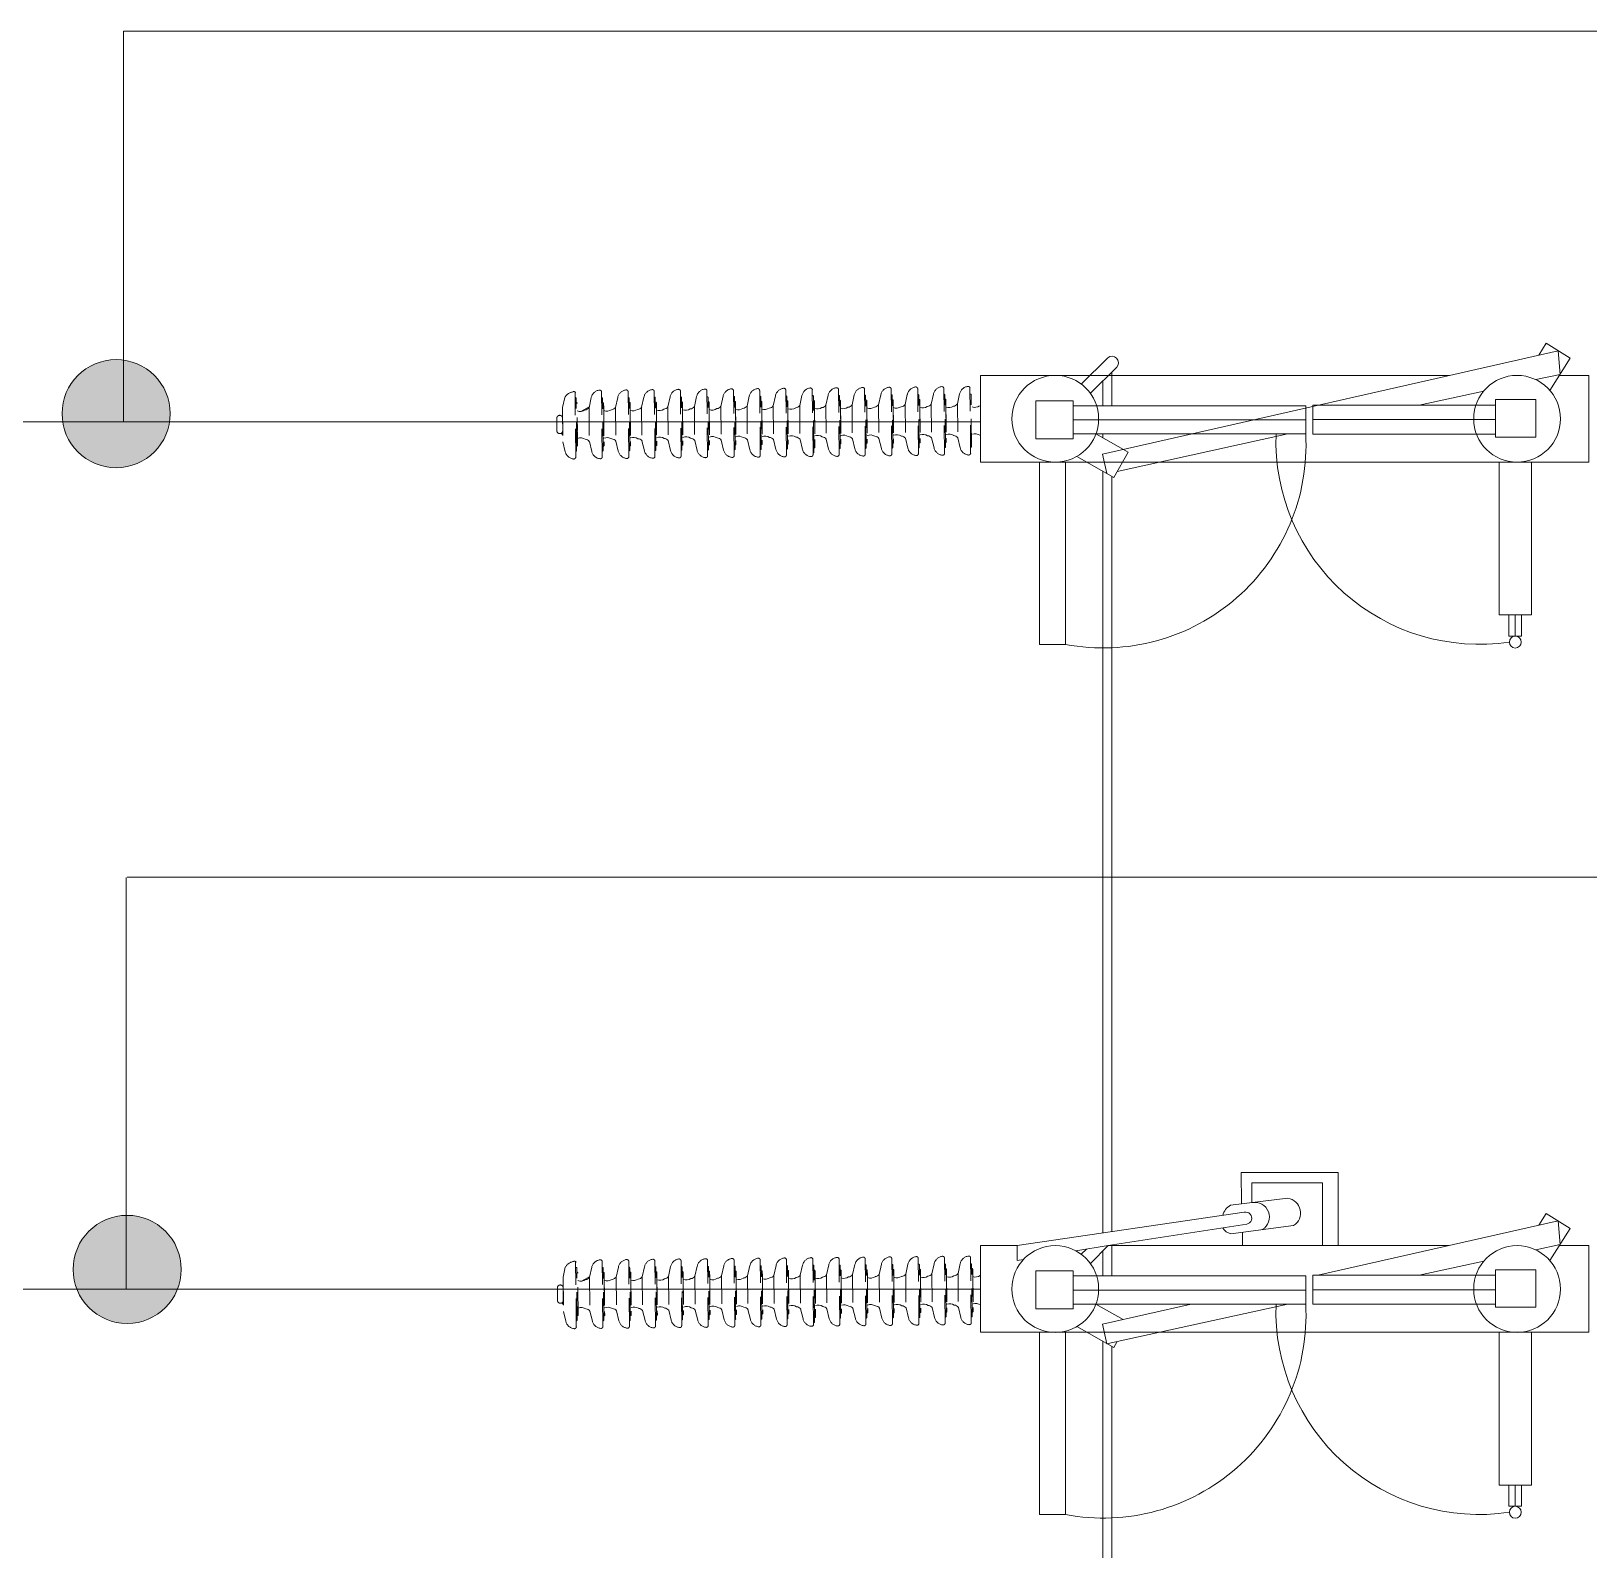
# Model space of a CAD drawing. Header units: inches. Extents: x 3989 to 4711, y 2881 to 3348.
# Drawn here: x 4422.83 to 4450.72, y 3041.93 to 3069.12 of the extents above; entities that cross this region are included whole.
import ezdxf

# ---------------------------------------------------------------- set-up
doc = ezdxf.new("R2010")
doc.units = ezdxf.units.IN
doc.header["$MEASUREMENT"] = 0
doc.linetypes.add('DASHED', pattern=[0.75, 0.5, -0.25])
doc.layers.add('COTAS', color=4, linetype='Continuous')
doc.layers.add('medidas', color=3, linetype='Continuous')

# ---------------------------------------------------------------- blocks, each defined once
blk = doc.blocks.new('*U13')
at = {"color": 0, "linetype": 'DASHED', "lineweight": 0}
for p, q in [((-106.07, -91.437), (-106.061, -90.5)), ((-106.07, -90.58), (-106.062, -90.58)), ((-106.054, -91.549), (-106.042, -90.389)), ((-106.052, -90.492), (-106.043, -90.492)), ((-105.857, -90.489), (-105.817, -90.669)), ((-105.602, -91.442), (-105.593, -90.505)), ((-105.602, -90.584), (-105.593, -90.584)), ((-105.586, -91.554), (-105.574, -90.394)), ((-105.584, -90.496), (-105.575, -90.496)), ((-105.388, -90.494), (-105.348, -90.673)), ((-105.134, -91.447), (-105.124, -90.51)), ((-105.134, -90.59), (-105.125, -90.59)), ((-105.118, -91.559), (-105.106, -90.399)), ((-105.116, -90.501), (-105.107, -90.502)), ((-104.92, -90.499), (-104.88, -90.679)), ((-104.659, -91.452), (-104.649, -90.515)), ((-104.659, -90.594), (-104.65, -90.594)), ((-104.643, -91.563), (-104.631, -90.403)), ((-104.64, -90.506), (-104.632, -90.506)), ((-104.445, -90.503), (-104.405, -90.683)), ((-104.184, -91.456), (-104.174, -90.519)), ((-104.183, -90.599), (-104.175, -90.599)), ((-104.167, -91.568), (-104.156, -90.408)), ((-104.165, -90.511), (-104.157, -90.511)), ((-103.97, -90.508), (-103.93, -90.688)), ((-103.715, -91.461), (-103.706, -90.524)), ((-103.715, -90.604), (-103.707, -90.604)), ((-103.699, -91.573), (-103.687, -90.413)), ((-103.697, -90.516), (-103.688, -90.516)), ((-103.502, -90.513), (-103.462, -90.693)), ((-103.248, -91.537), (-103.238, -90.6)), ((-103.247, -91.466), (-103.238, -90.529)), ((-103.247, -90.609), (-103.238, -90.609)), ((-103.231, -91.578), (-103.219, -90.418)), ((-103.231, -91.578), (-103.219, -90.418)), ((-103.229, -90.521), (-103.22, -90.521)), ((-103.033, -90.518), (-102.993, -90.698)), ((-102.772, -91.471), (-102.762, -90.534)), ((-102.772, -91.471), (-102.762, -90.534)), ((-102.772, -90.613), (-102.763, -90.613)), ((-102.756, -91.582), (-102.744, -90.422)), ((-102.756, -91.582), (-102.744, -90.422)), ((-102.754, -90.525), (-102.745, -90.525)), ((-102.558, -90.522), (-102.518, -90.702)), ((-102.304, -91.475), (-102.294, -90.538)), ((-102.304, -90.618), (-102.295, -90.618)), ((-102.287, -91.587), (-102.276, -90.427)), ((-102.285, -90.53), (-102.277, -90.53)), ((-102.09, -90.527), (-102.05, -90.707)), ((-101.835, -91.481), (-101.826, -90.544)), ((-101.835, -90.623), (-101.827, -90.623)), ((-101.819, -91.592), (-101.807, -90.432)), ((-101.817, -90.535), (-101.808, -90.535)), ((-101.622, -90.532), (-101.582, -90.712)), ((-101.36, -91.485), (-101.351, -90.548)), ((-101.36, -90.627), (-101.352, -90.628)), ((-101.344, -91.597), (-101.332, -90.437)), ((-101.342, -90.539), (-101.333, -90.54)), ((-101.147, -90.537), (-101.107, -90.716)), ((-100.885, -91.49), (-100.876, -90.553)), ((-100.885, -90.632), (-100.876, -90.632)), ((-100.869, -91.601), (-100.857, -90.442)), ((-100.867, -90.544), (-100.858, -90.544)), ((-100.671, -90.542), (-100.631, -90.721)), ((-100.417, -91.495), (-100.407, -90.558)), ((-100.417, -90.637), (-100.408, -90.637)), ((-100.401, -91.606), (-100.389, -90.446)), ((-100.399, -90.549), (-100.39, -90.549)), ((-100.203, -90.546), (-100.163, -90.726)), ((-99.949, -91.5), (-99.939, -90.563)), ((-99.949, -90.642), (-99.94, -90.642)), ((-99.932, -91.611), (-99.921, -90.451)), ((-99.93, -90.554), (-99.922, -90.554)), ((-99.735, -90.551), (-99.695, -90.731)), ((-99.473, -91.504), (-99.464, -90.567)), ((-99.473, -90.647), (-99.465, -90.647)), ((-99.457, -91.616), (-99.446, -90.456)), ((-99.455, -90.559), (-99.447, -90.559)), ((-99.26, -90.556), (-99.22, -90.736)), ((-98.998, -91.502), (-98.989, -90.565)), ((-98.998, -90.645), (-98.99, -90.645)), ((-98.982, -91.614), (-98.97, -90.454)), ((-98.982, -91.621), (-98.97, -90.461)), ((-98.98, -90.557), (-98.971, -90.557)), ((-98.785, -90.554), (-98.745, -90.734)), ((-105.817, -90.669), (-105.823, -91.274)), ((-105.612, -90.677), (-105.618, -91.282)), ((-105.616, -91.085), (-105.613, -90.861)), ((-105.348, -90.673), (-105.354, -91.278)), ((-105.143, -90.682), (-105.149, -91.288)), ((-105.147, -91.09), (-105.145, -90.867)), ((-104.88, -90.679), (-104.886, -91.284)), ((-104.668, -90.687), (-104.674, -91.292)), ((-104.672, -91.095), (-104.67, -90.871)), ((-104.405, -90.683), (-104.411, -91.288)), ((-104.193, -90.692), (-104.199, -91.297)), ((-104.197, -91.099), (-104.195, -90.876)), ((-103.93, -90.688), (-103.936, -91.293)), ((-103.725, -90.696), (-103.731, -91.302)), ((-103.729, -91.104), (-103.727, -90.881)), ((-103.462, -90.693), (-103.468, -91.298)), ((-103.257, -90.702), (-103.263, -91.307)), ((-103.261, -91.109), (-103.258, -90.886)), ((-102.993, -90.698), (-102.999, -91.303)), ((-102.781, -90.706), (-102.788, -91.311)), ((-102.786, -91.114), (-102.783, -90.89)), ((-102.518, -90.702), (-102.524, -91.307)), ((-102.313, -90.711), (-102.319, -91.316)), ((-102.317, -91.119), (-102.315, -90.895)), ((-102.05, -90.707), (-102.056, -91.312)), ((-101.845, -90.716), (-101.851, -91.321)), ((-101.849, -91.124), (-101.847, -90.9)), ((-101.582, -90.712), (-101.588, -91.317)), ((-101.37, -90.72), (-101.376, -91.325)), ((-101.374, -91.128), (-101.372, -90.905)), ((-101.107, -90.716), (-101.113, -91.322)), ((-100.895, -90.725), (-100.901, -91.33)), ((-100.899, -91.133), (-100.896, -90.909)), ((-100.631, -90.721), (-100.638, -91.326)), ((-100.426, -90.73), (-100.432, -91.335)), ((-100.43, -91.138), (-100.428, -90.914)), ((-100.163, -90.726), (-100.169, -91.331)), ((-99.958, -90.735), (-99.964, -91.34)), ((-99.962, -91.143), (-99.96, -90.919)), ((-99.695, -90.731), (-99.701, -91.336)), ((-99.483, -90.74), (-99.489, -91.345)), ((-99.487, -91.147), (-99.485, -90.924)), ((-99.22, -90.736), (-99.226, -91.341)), ((-99.015, -91.414), (-99.007, -90.653)), ((-99.012, -91.145), (-99.01, -90.922)), ((-98.745, -90.734), (-98.751, -91.345)), ((-98.749, -91.141), (-98.746, -90.918)), ((-98.645, -91.143), (-98.643, -90.919)), ((-106.062, -91.446), (-106.053, -91.446)), ((-105.866, -91.453), (-105.823, -91.274)), ((-105.61, -91.362), (-105.601, -91.362)), ((-105.593, -91.451), (-105.585, -91.451)), ((-105.398, -91.457), (-105.354, -91.278)), ((-105.142, -91.367), (-105.133, -91.368)), ((-105.125, -91.456), (-105.117, -91.456)), ((-104.93, -91.462), (-104.886, -91.284)), ((-104.666, -91.372), (-104.658, -91.372)), ((-104.65, -91.46), (-104.641, -91.46)), ((-104.455, -91.467), (-104.411, -91.288)), ((-104.191, -91.377), (-104.183, -91.377)), ((-104.175, -91.465), (-104.166, -91.465)), ((-103.98, -91.472), (-103.936, -91.293)), ((-103.723, -91.381), (-103.714, -91.382)), ((-103.707, -91.47), (-103.698, -91.47)), ((-103.511, -91.477), (-103.468, -91.298)), ((-103.043, -91.482), (-102.999, -91.303)), ((-102.763, -91.479), (-102.755, -91.479)), ((-102.568, -91.486), (-102.524, -91.307)), ((-102.311, -91.396), (-102.303, -91.396)), ((-102.295, -91.484), (-102.286, -91.484)), ((-102.1, -91.491), (-102.056, -91.312)), ((-101.843, -91.401), (-101.835, -91.401)), ((-101.631, -91.496), (-101.588, -91.317)), ((-101.368, -91.405), (-101.359, -91.405)), ((-101.156, -91.5), (-101.113, -91.322)), ((-100.893, -91.41), (-100.884, -91.41)), ((-100.681, -91.505), (-100.638, -91.326)), ((-100.425, -91.415), (-100.416, -91.415)), ((-100.213, -91.51), (-100.169, -91.331)), ((-99.956, -91.42), (-99.948, -91.42)), ((-99.745, -91.515), (-99.701, -91.336)), ((-99.481, -91.424), (-99.473, -91.425)), ((-99.27, -91.52), (-99.226, -91.341)), ((-98.794, -91.524), (-98.751, -91.345)), ((-103.239, -91.546), (-103.231, -91.546)), ((-101.827, -91.489), (-101.818, -91.489)), ((-101.352, -91.494), (-101.343, -91.494)), ((-100.877, -91.499), (-100.868, -91.499)), ((-100.408, -91.503), (-100.4, -91.503)), ((-99.94, -91.508), (-99.931, -91.508)), ((-99.465, -91.513), (-99.456, -91.513)), ((-106.065, -107.123), (-106.053, -105.963)), ((-105.597, -107.128), (-105.585, -105.968)), ((-105.129, -107.133), (-105.117, -105.973)), ((-104.653, -107.137), (-104.642, -105.977)), ((-104.178, -107.142), (-104.167, -105.982)), ((-103.71, -107.147), (-103.698, -105.987)), ((-106.091, -106.247), (-106.097, -106.852)), ((-106.081, -107.011), (-106.072, -106.074)), ((-106.081, -106.154), (-106.073, -106.154)), ((-106.063, -106.066), (-106.054, -106.066)), ((-105.868, -106.063), (-105.828, -106.243)), ((-105.828, -106.243), (-105.834, -106.848)), ((-105.623, -106.251), (-105.629, -106.857)), ((-105.613, -107.016), (-105.604, -106.079)), ((-105.613, -106.159), (-105.604, -106.159)), ((-105.595, -106.07), (-105.586, -106.071)), ((-105.399, -106.068), (-105.359, -106.248)), ((-105.359, -106.248), (-105.365, -106.853)), ((-105.154, -106.257), (-105.16, -106.862)), ((-105.145, -107.021), (-105.135, -106.084)), ((-105.145, -106.164), (-105.136, -106.164)), ((-105.127, -106.076), (-105.118, -106.076)), ((-104.931, -106.073), (-104.891, -106.253)), ((-104.891, -106.253), (-104.897, -106.858)), ((-104.679, -106.261), (-104.685, -106.866)), ((-104.67, -107.026), (-104.66, -106.089)), ((-104.67, -106.168), (-104.661, -106.168)), ((-104.651, -106.08), (-104.643, -106.08)), ((-104.456, -106.077), (-104.416, -106.257)), ((-104.416, -106.257), (-104.422, -106.862)), ((-104.204, -106.266), (-104.21, -106.871)), ((-104.194, -107.03), (-104.185, -106.093)), ((-104.194, -106.173), (-104.186, -106.173)), ((-104.176, -106.085), (-104.168, -106.085)), ((-103.981, -106.082), (-103.941, -106.262)), ((-103.941, -106.262), (-103.947, -106.867)), ((-103.726, -107.035), (-103.717, -106.098)), ((-103.726, -106.178), (-103.718, -106.178)), ((-103.708, -106.09), (-103.699, -106.09)), ((-103.513, -106.087), (-103.473, -106.267)), ((-103.473, -106.267), (-103.479, -106.872)), ((-103.259, -107.111), (-103.249, -106.174)), ((-103.258, -107.04), (-103.248, -106.103)), ((-103.258, -106.183), (-103.249, -106.183)), ((-103.242, -107.152), (-103.23, -105.992)), ((-103.242, -107.152), (-103.23, -105.992)), ((-103.24, -106.095), (-103.231, -106.095)), ((-103.044, -106.092), (-103.004, -106.272)), ((-102.783, -107.045), (-102.773, -106.108)), ((-102.783, -107.045), (-102.773, -106.108)), ((-102.783, -106.187), (-102.774, -106.187)), ((-102.767, -107.156), (-102.755, -105.997)), ((-102.767, -107.156), (-102.755, -105.997)), ((-102.765, -106.099), (-102.756, -106.099)), ((-102.569, -106.096), (-102.529, -106.276)), ((-102.315, -107.05), (-102.305, -106.113)), ((-102.315, -106.192), (-102.306, -106.192)), ((-102.298, -107.161), (-102.287, -106.001)), ((-102.296, -106.104), (-102.288, -106.104)), ((-102.101, -106.101), (-102.061, -106.281)), ((-101.846, -107.055), (-101.837, -106.118)), ((-101.846, -106.197), (-101.838, -106.197)), ((-101.83, -107.166), (-101.818, -106.006)), ((-101.828, -106.109), (-101.819, -106.109)), ((-101.633, -106.106), (-101.593, -106.286)), ((-101.371, -107.059), (-101.362, -106.122)), ((-101.371, -106.202), (-101.362, -106.202)), ((-101.355, -107.171), (-101.343, -106.011)), ((-101.353, -106.114), (-101.344, -106.114)), ((-101.158, -106.111), (-101.117, -106.291)), ((-100.896, -107.064), (-100.887, -106.127)), ((-100.896, -106.206), (-100.887, -106.206)), ((-100.88, -107.176), (-100.868, -106.016)), ((-100.878, -106.118), (-100.869, -106.118)), ((-100.682, -106.116), (-100.642, -106.295)), ((-100.428, -107.069), (-100.418, -106.132)), ((-100.428, -106.211), (-100.419, -106.211)), ((-100.412, -107.18), (-100.4, -106.02)), ((-100.41, -106.123), (-100.401, -106.123)), ((-100.214, -106.12), (-100.174, -106.3)), ((-99.96, -107.074), (-99.95, -106.137)), ((-99.959, -106.216), (-99.951, -106.216)), ((-99.943, -107.185), (-99.932, -106.026)), ((-99.941, -106.128), (-99.933, -106.128)), ((-99.746, -106.125), (-99.706, -106.305)), ((-99.484, -107.078), (-99.475, -106.141)), ((-99.484, -106.221), (-99.476, -106.221)), ((-99.468, -107.19), (-99.456, -106.03)), ((-99.466, -106.133), (-99.458, -106.133)), ((-99.271, -106.13), (-99.231, -106.31)), ((-99.026, -106.988), (-99.018, -106.227)), ((-99.009, -107.076), (-99, -106.139)), ((-99.009, -106.219), (-99, -106.219)), ((-98.993, -107.188), (-98.981, -106.028)), ((-98.993, -107.195), (-98.981, -106.035)), ((-98.991, -106.131), (-98.982, -106.131)), ((-98.796, -106.128), (-98.756, -106.308)), ((-106.095, -106.654), (-106.093, -106.431)), ((-105.627, -106.659), (-105.624, -106.436)), ((-105.158, -106.664), (-105.156, -106.441)), ((-104.683, -106.669), (-104.681, -106.445)), ((-104.208, -106.674), (-104.206, -106.45)), ((-103.736, -106.271), (-103.742, -106.876)), ((-103.74, -106.678), (-103.738, -106.455)), ((-103.268, -106.276), (-103.274, -106.881)), ((-103.272, -106.683), (-103.269, -106.46)), ((-103.004, -106.272), (-103.01, -106.877)), ((-102.792, -106.28), (-102.799, -106.885)), ((-102.797, -106.688), (-102.794, -106.464)), ((-102.529, -106.276), (-102.535, -106.881)), ((-102.324, -106.285), (-102.33, -106.89)), ((-102.328, -106.693), (-102.326, -106.469)), ((-102.061, -106.281), (-102.067, -106.886)), ((-101.856, -106.29), (-101.862, -106.895)), ((-101.86, -106.698), (-101.858, -106.474)), ((-101.593, -106.286), (-101.599, -106.891)), ((-101.381, -106.295), (-101.387, -106.9)), ((-101.385, -106.702), (-101.383, -106.479)), ((-101.117, -106.291), (-101.124, -106.896)), ((-100.906, -106.299), (-100.912, -106.904)), ((-100.91, -106.707), (-100.907, -106.483)), ((-100.642, -106.295), (-100.648, -106.9)), ((-100.437, -106.304), (-100.443, -106.909)), ((-100.441, -106.712), (-100.439, -106.488)), ((-100.174, -106.3), (-100.18, -106.905)), ((-99.969, -106.309), (-99.975, -106.914)), ((-99.973, -106.717), (-99.971, -106.493)), ((-99.706, -106.305), (-99.712, -106.91)), ((-99.494, -106.314), (-99.5, -106.919)), ((-99.498, -106.721), (-99.496, -106.498)), ((-99.231, -106.31), (-99.237, -106.915)), ((-99.023, -106.72), (-99.021, -106.496)), ((-98.756, -106.308), (-98.762, -106.92)), ((-98.76, -106.716), (-98.757, -106.492)), ((-98.656, -106.717), (-98.654, -106.493)), ((-106.089, -106.932), (-106.08, -106.932)), ((-106.073, -107.02), (-106.064, -107.02)), ((-105.877, -107.027), (-105.834, -106.848)), ((-105.621, -106.936), (-105.612, -106.937)), ((-105.604, -107.025), (-105.596, -107.025)), ((-105.409, -107.031), (-105.365, -106.853)), ((-105.153, -106.942), (-105.144, -106.942)), ((-105.136, -107.03), (-105.128, -107.03)), ((-104.941, -107.037), (-104.897, -106.858)), ((-104.677, -106.946), (-104.669, -106.946)), ((-104.661, -107.034), (-104.652, -107.034)), ((-104.466, -107.041), (-104.422, -106.862)), ((-104.202, -106.951), (-104.194, -106.951)), ((-104.186, -107.039), (-104.177, -107.039)), ((-103.991, -107.046), (-103.947, -106.867)), ((-103.734, -106.956), (-103.725, -106.956)), ((-103.718, -107.044), (-103.709, -107.044)), ((-103.522, -107.051), (-103.479, -106.872)), ((-103.054, -107.056), (-103.01, -106.877)), ((-102.774, -107.054), (-102.766, -107.054)), ((-102.579, -107.06), (-102.535, -106.881)), ((-102.322, -106.97), (-102.314, -106.97)), ((-102.306, -107.058), (-102.297, -107.058)), ((-102.111, -107.065), (-102.067, -106.886)), ((-101.854, -106.975), (-101.846, -106.975)), ((-101.838, -107.063), (-101.829, -107.063)), ((-101.642, -107.07), (-101.599, -106.891)), ((-101.379, -106.979), (-101.37, -106.98)), ((-101.363, -107.068), (-101.354, -107.068)), ((-101.167, -107.075), (-101.124, -106.896)), ((-100.904, -106.984), (-100.895, -106.984)), ((-100.887, -107.073), (-100.879, -107.073)), ((-100.692, -107.079), (-100.648, -106.9)), ((-100.436, -106.989), (-100.427, -106.989)), ((-100.419, -107.077), (-100.411, -107.078)), ((-100.224, -107.084), (-100.18, -106.905)), ((-99.967, -106.994), (-99.959, -106.994)), ((-99.951, -107.083), (-99.942, -107.083)), ((-99.756, -107.089), (-99.712, -106.91)), ((-99.492, -106.999), (-99.484, -106.999)), ((-99.476, -107.087), (-99.467, -107.087)), ((-99.28, -107.094), (-99.237, -106.915)), ((-98.805, -107.098), (-98.762, -106.92)), ((-103.25, -107.12), (-103.242, -107.12))]:
    blk.add_line(p, q, dxfattribs=at)
at = {"color": 0, "lineweight": 0}
for p, q in [((-105.612, -90.677), (-105.611, -90.593)), ((-105.143, -90.682), (-105.142, -90.598)), ((-104.668, -90.687), (-104.667, -90.603)), ((-104.193, -90.692), (-104.192, -90.607)), ((-103.725, -90.696), (-103.724, -90.612)), ((-103.257, -90.702), (-103.256, -90.617)), ((-102.781, -90.706), (-102.781, -90.622)), ((-102.313, -90.711), (-102.312, -90.626)), ((-101.845, -90.716), (-101.844, -90.632)), ((-101.37, -90.72), (-101.369, -90.636)), ((-100.895, -90.725), (-100.894, -90.641)), ((-100.426, -90.73), (-100.426, -90.646)), ((-99.958, -90.735), (-99.957, -90.651)), ((-99.483, -90.74), (-99.482, -90.655)), ((-99.074, -90.802), (-99.223, -90.723)), ((-105.618, -91.354), (-105.618, -91.282)), ((-105.15, -91.359), (-105.149, -91.288)), ((-104.675, -91.363), (-104.674, -91.292)), ((-104.2, -91.368), (-104.199, -91.297)), ((-103.732, -91.373), (-103.731, -91.302)), ((-103.264, -91.449), (-103.263, -91.378)), ((-103.263, -91.378), (-103.263, -91.307)), ((-102.788, -91.382), (-102.788, -91.311)), ((-102.32, -91.387), (-102.319, -91.316)), ((-101.852, -91.392), (-101.851, -91.321)), ((-101.377, -91.397), (-101.376, -91.325)), ((-100.901, -91.401), (-100.901, -91.33)), ((-100.433, -91.406), (-100.432, -91.335)), ((-99.965, -91.411), (-99.964, -91.34)), ((-99.49, -91.416), (-99.489, -91.345)), ((-106.091, -106.247), (-106.09, -106.162)), ((-105.623, -106.251), (-105.622, -106.167)), ((-105.154, -106.257), (-105.153, -106.172)), ((-104.679, -106.261), (-104.678, -106.177)), ((-104.204, -106.266), (-104.203, -106.181)), ((-103.736, -106.271), (-103.735, -106.186)), ((-103.268, -106.276), (-103.267, -106.191)), ((-102.792, -106.28), (-102.792, -106.196)), ((-102.324, -106.285), (-102.323, -106.201)), ((-101.856, -106.29), (-101.855, -106.206)), ((-101.381, -106.295), (-101.38, -106.21)), ((-100.906, -106.299), (-100.905, -106.215)), ((-100.437, -106.304), (-100.436, -106.22)), ((-99.969, -106.309), (-99.968, -106.225)), ((-99.494, -106.314), (-99.493, -106.229)), ((-99.085, -106.376), (-99.233, -106.297)), ((-106.098, -106.923), (-106.097, -106.852)), ((-105.629, -106.928), (-105.629, -106.857)), ((-105.161, -106.933), (-105.16, -106.862)), ((-104.686, -106.937), (-104.685, -106.866)), ((-104.211, -106.942), (-104.21, -106.871)), ((-103.743, -106.947), (-103.742, -106.876)), ((-103.275, -107.023), (-103.274, -106.952)), ((-103.274, -106.952), (-103.274, -106.881)), ((-102.799, -106.956), (-102.799, -106.885)), ((-102.331, -106.961), (-102.33, -106.89)), ((-101.863, -106.966), (-101.862, -106.895)), ((-101.388, -106.971), (-101.387, -106.9)), ((-100.912, -106.976), (-100.912, -106.904)), ((-100.444, -106.98), (-100.443, -106.909)), ((-99.976, -106.985), (-99.975, -106.914)), ((-99.501, -106.99), (-99.5, -106.919))]:
    blk.add_line(p, q, dxfattribs=at)
for points in [[(-98.729, -91.19), (-98.75, -91.229)], [(-98.74, -106.764), (-98.761, -106.803)]]:
    blk.add_lwpolyline(points, dxfattribs=at)
at = {"color": 0, "linetype": 'DASHED', "lineweight": 0}
for centre, radius, start, end in [((-106.008, -90.389), 0.0346, 82.7008, 179.4188), ((-106.025, -90.526), 0.173, 12.5488, 82.7008), ((-105.54, -90.394), 0.0346, 82.7008, 179.4188), ((-105.557, -90.531), 0.173, 12.5488, 82.7008), ((-105.071, -90.399), 0.0346, 82.7008, 179.4188), ((-105.089, -90.536), 0.173, 12.5488, 82.7008), ((-104.596, -90.404), 0.0346, 82.7008, 179.4188), ((-104.614, -90.541), 0.173, 12.5488, 82.7008), ((-106.052, -90.5), 0.00864, 89.4188, 179.4188), ((-105.602, -90.593), 0.00864, 89.4188, 179.4188), ((-105.584, -90.505), 0.00864, 89.4188, 179.4188), ((-105.134, -90.598), 0.00864, 89.4188, 179.4188), ((-105.116, -90.51), 0.00864, 89.4188, 179.4188), ((-104.659, -90.603), 0.00864, 89.4188, 179.4188), ((-104.641, -90.515), 0.00864, 89.4188, 179.4188), ((-104.184, -90.607), 0.00864, 89.4188, 179.4188), ((-104.165, -90.519), 0.00864, 89.4188, 179.4188), ((-104.121, -90.408), 0.0346, 82.7008, 179.4188), ((-104.139, -90.546), 0.173, 12.5488, 82.7008), ((-103.715, -90.612), 0.00864, 89.4188, 179.4188), ((-103.697, -90.524), 0.00864, 89.4188, 179.4188), ((-103.653, -90.413), 0.0346, 82.7008, 179.4188), ((-103.67, -90.55), 0.173, 12.5488, 82.7008), ((-103.247, -90.617), 0.00864, 89.4188, 179.4188), ((-103.229, -90.529), 0.00864, 89.4188, 179.4188), ((-103.185, -90.418), 0.0346, 82.7008, 179.4188), ((-103.202, -90.555), 0.173, 12.5488, 82.7008), ((-102.772, -90.622), 0.00864, 89.4188, 179.4188), ((-102.754, -90.534), 0.00864, 89.4188, 179.4188), ((-102.709, -90.423), 0.0346, 82.7008, 179.4188), ((-102.727, -90.56), 0.173, 12.5488, 82.7008), ((-102.304, -90.627), 0.00864, 89.4188, 179.4188), ((-102.285, -90.538), 0.00864, 89.4188, 179.4188), ((-102.241, -90.428), 0.0346, 82.7008, 179.4188), ((-102.259, -90.565), 0.173, 12.5488, 82.7008), ((-101.835, -90.632), 0.00864, 89.4188, 179.4188), ((-101.817, -90.544), 0.00864, 89.4188, 179.4188), ((-101.773, -90.433), 0.0346, 82.7008, 179.4188), ((-101.79, -90.57), 0.173, 12.5488, 82.7008), ((-101.36, -90.636), 0.00864, 89.4188, 179.4188), ((-101.342, -90.548), 0.00864, 89.4188, 179.4188), ((-101.298, -90.437), 0.0346, 82.7008, 179.4188), ((-101.315, -90.574), 0.173, 12.5488, 82.7008), ((-100.885, -90.641), 0.00864, 89.4188, 179.4188), ((-100.867, -90.553), 0.00864, 89.4188, 179.4188), ((-100.823, -90.442), 0.0346, 82.7008, 179.4188), ((-100.84, -90.579), 0.173, 12.5488, 82.7008), ((-100.417, -90.646), 0.00864, 89.4188, 179.4188), ((-100.399, -90.558), 0.00864, 89.4188, 179.4188), ((-100.354, -90.447), 0.0346, 82.7008, 179.4188), ((-100.372, -90.584), 0.173, 12.5488, 82.7008), ((-99.949, -90.651), 0.00864, 89.4188, 179.4188), ((-99.93, -90.563), 0.00864, 89.4188, 179.4188), ((-99.886, -90.452), 0.0346, 82.7008, 179.4188), ((-99.904, -90.589), 0.173, 12.5488, 82.7008), ((-99.473, -90.655), 0.00864, 89.4188, 179.4188), ((-99.455, -90.567), 0.00864, 89.4188, 179.4188), ((-99.411, -90.456), 0.0346, 82.7008, 179.4188), ((-99.429, -90.593), 0.173, 12.5488, 82.7008), ((-98.998, -90.653), 0.00864, 89.4188, 179.4188), ((-98.98, -90.565), 0.00864, 89.4188, 179.4188), ((-98.949, -90.482), 0.0346, 57.726, 154.4439), ((-98.966, -90.66), 0.21, 30.153, 80.354), ((-98.695, -90.925), 0.0522, 352.1235, 186.7141), ((-98.697, -91.149), 0.0522, 172.1235, 6.7141), ((-106.062, -91.437), 0.00864, 179.4188, 269.4188), ((-106.034, -91.412), 0.173, 276.1367, 346.2887), ((-105.61, -91.354), 0.00864, 179.4188, 269.4188), ((-105.593, -91.442), 0.00864, 179.4188, 269.4188), ((-105.566, -91.416), 0.173, 276.1367, 346.2887), ((-105.142, -91.359), 0.00864, 179.4188, 269.4188), ((-105.125, -91.447), 0.00864, 179.4188, 269.4188), ((-105.098, -91.422), 0.173, 276.1367, 346.2887), ((-104.666, -91.363), 0.00864, 179.4188, 269.4188), ((-104.65, -91.452), 0.00864, 179.4188, 269.4188), ((-104.623, -91.426), 0.173, 276.1367, 346.2887), ((-104.191, -91.368), 0.00864, 179.4188, 269.4188), ((-104.175, -91.456), 0.00864, 179.4188, 269.4188), ((-104.148, -91.431), 0.173, 276.1367, 346.2887), ((-103.723, -91.373), 0.00864, 179.4188, 269.4188), ((-103.707, -91.461), 0.00864, 179.4188, 269.4188), ((-103.679, -91.436), 0.173, 276.1367, 346.2887), ((-103.255, -91.449), 0.00864, 179.4188, 269.4188), ((-103.211, -91.441), 0.173, 276.1367, 346.2887), ((-102.78, -91.382), 0.00864, 179.4188, 269.4188), ((-102.763, -91.471), 0.00864, 179.4188, 269.4188), ((-102.736, -91.445), 0.173, 276.1367, 346.2887), ((-102.311, -91.387), 0.00864, 179.4188, 269.4188), ((-102.295, -91.476), 0.00864, 179.4188, 269.4188), ((-101.843, -91.392), 0.00864, 179.4188, 269.4188), ((-101.827, -91.481), 0.00864, 179.4188, 269.4188), ((-101.368, -91.397), 0.00864, 179.4188, 269.4188), ((-101.352, -91.485), 0.00864, 179.4188, 269.4188), ((-100.893, -91.402), 0.00864, 179.4188, 269.4188), ((-100.425, -91.406), 0.00864, 179.4188, 269.4188), ((-99.956, -91.411), 0.00864, 179.4188, 269.4188), ((-99.481, -91.416), 0.00864, 179.4188, 269.4188), ((-99.006, -91.414), 0.00864, 179.4188, 269.4188), ((-106.02, -91.549), 0.0346, 179.4188, 276.1367), ((-105.551, -91.554), 0.0346, 179.4188, 276.1367), ((-105.083, -91.559), 0.0346, 179.4188, 276.1367), ((-104.608, -91.563), 0.0346, 179.4188, 276.1367), ((-104.133, -91.568), 0.0346, 179.4188, 276.1367), ((-103.665, -91.573), 0.0346, 179.4188, 276.1367), ((-103.239, -91.537), 0.00864, 179.4188, 269.4188), ((-103.196, -91.578), 0.0346, 179.4188, 276.1367), ((-102.721, -91.583), 0.0346, 179.4188, 276.1367), ((-102.253, -91.587), 0.0346, 179.4188, 276.1367), ((-102.268, -91.45), 0.173, 276.1367, 346.2887), ((-101.785, -91.592), 0.0346, 179.4188, 276.1367), ((-101.799, -91.455), 0.173, 276.1367, 346.2887), ((-101.309, -91.597), 0.0346, 179.4188, 276.1367), ((-101.324, -91.459), 0.173, 276.1367, 346.2887), ((-100.876, -91.49), 0.00864, 179.4188, 269.4188), ((-100.834, -91.602), 0.0346, 179.4188, 276.1367), ((-100.849, -91.464), 0.173, 276.1367, 346.2887), ((-100.408, -91.495), 0.00864, 179.4188, 269.4188), ((-100.366, -91.607), 0.0346, 179.4188, 276.1367), ((-100.381, -91.469), 0.173, 276.1367, 346.2887), ((-99.94, -91.5), 0.00864, 179.4188, 269.4188), ((-99.898, -91.612), 0.0346, 179.4188, 276.1367), ((-99.913, -91.474), 0.173, 276.1367, 346.2887), ((-99.465, -91.504), 0.00864, 179.4188, 269.4188), ((-99.423, -91.616), 0.0346, 179.4188, 276.1367), ((-99.437, -91.479), 0.173, 276.1367, 346.2887), ((-98.99, -91.504), 0.00864, 179.4188, 269.4188), ((-98.948, -91.621), 0.0346, 179.4188, 276.1367), ((-98.962, -91.483), 0.173, 276.1367, 346.2887), ((-106.019, -105.963), 0.0346, 82.7008, 179.4188), ((-106.036, -106.101), 0.173, 12.5488, 82.7008), ((-105.551, -105.968), 0.0346, 82.7008, 179.4188), ((-105.568, -106.105), 0.173, 12.5488, 82.7008), ((-105.082, -105.973), 0.0346, 82.7008, 179.4188), ((-105.1, -106.11), 0.173, 12.5488, 82.7008), ((-104.607, -105.978), 0.0346, 82.7008, 179.4188), ((-104.625, -106.115), 0.173, 12.5488, 82.7008), ((-104.132, -105.983), 0.0346, 82.7008, 179.4188), ((-104.15, -106.12), 0.173, 12.5488, 82.7008), ((-103.664, -105.987), 0.0346, 82.7008, 179.4188), ((-103.681, -106.124), 0.173, 12.5488, 82.7008), ((-103.195, -105.992), 0.0346, 82.7008, 179.4188), ((-103.213, -106.13), 0.173, 12.5488, 82.7008), ((-102.72, -105.997), 0.0346, 82.7008, 179.4188), ((-102.738, -106.134), 0.173, 12.5488, 82.7008), ((-102.252, -106.002), 0.0346, 82.7008, 179.4188), ((-102.27, -106.139), 0.173, 12.5488, 82.7008), ((-101.784, -106.007), 0.0346, 82.7008, 179.4188), ((-101.801, -106.144), 0.173, 12.5488, 82.7008), ((-101.309, -106.011), 0.0346, 82.7008, 179.4188), ((-101.326, -106.148), 0.173, 12.5488, 82.7008), ((-100.834, -106.016), 0.0346, 82.7008, 179.4188), ((-100.851, -106.153), 0.173, 12.5488, 82.7008), ((-100.365, -106.021), 0.0346, 82.7008, 179.4188), ((-100.383, -106.158), 0.173, 12.5488, 82.7008), ((-106.081, -106.162), 0.00864, 89.4188, 179.4188), ((-106.063, -106.074), 0.00864, 89.4188, 179.4188), ((-105.613, -106.167), 0.00864, 89.4188, 179.4188), ((-105.595, -106.079), 0.00864, 89.4188, 179.4188), ((-105.145, -106.172), 0.00864, 89.4188, 179.4188), ((-105.127, -106.084), 0.00864, 89.4188, 179.4188), ((-104.67, -106.177), 0.00864, 89.4188, 179.4188), ((-104.651, -106.089), 0.00864, 89.4188, 179.4188), ((-104.195, -106.182), 0.00864, 89.4188, 179.4188), ((-104.176, -106.094), 0.00864, 89.4188, 179.4188), ((-103.726, -106.186), 0.00864, 89.4188, 179.4188), ((-103.708, -106.098), 0.00864, 89.4188, 179.4188), ((-103.258, -106.191), 0.00864, 89.4188, 179.4188), ((-103.24, -106.103), 0.00864, 89.4188, 179.4188), ((-102.783, -106.196), 0.00864, 89.4188, 179.4188), ((-102.765, -106.108), 0.00864, 89.4188, 179.4188), ((-102.315, -106.201), 0.00864, 89.4188, 179.4188), ((-102.296, -106.113), 0.00864, 89.4188, 179.4188), ((-101.846, -106.206), 0.00864, 89.4188, 179.4188), ((-101.828, -106.118), 0.00864, 89.4188, 179.4188), ((-101.371, -106.21), 0.00864, 89.4188, 179.4188), ((-101.353, -106.122), 0.00864, 89.4188, 179.4188), ((-100.896, -106.215), 0.00864, 89.4188, 179.4188), ((-100.878, -106.127), 0.00864, 89.4188, 179.4188), ((-100.428, -106.22), 0.00864, 89.4188, 179.4188), ((-100.41, -106.132), 0.00864, 89.4188, 179.4188), ((-99.96, -106.225), 0.00864, 89.4188, 179.4188), ((-99.941, -106.137), 0.00864, 89.4188, 179.4188), ((-99.897, -106.026), 0.0346, 82.7008, 179.4188), ((-99.915, -106.163), 0.173, 12.5488, 82.7008), ((-99.484, -106.229), 0.00864, 89.4188, 179.4188), ((-99.466, -106.141), 0.00864, 89.4188, 179.4188), ((-99.422, -106.03), 0.0346, 82.7008, 179.4188), ((-99.439, -106.168), 0.173, 12.5488, 82.7008), ((-99.009, -106.228), 0.00864, 89.4188, 179.4188), ((-98.991, -106.14), 0.00864, 89.4188, 179.4188), ((-98.96, -106.056), 0.0346, 57.726, 154.4439), ((-98.977, -106.234), 0.21, 30.153, 80.354), ((-98.706, -106.499), 0.0522, 352.1235, 186.7141), ((-98.708, -106.723), 0.0522, 172.1235, 6.7141), ((-106.089, -106.923), 0.00864, 179.4188, 269.4188), ((-106.073, -107.011), 0.00864, 179.4188, 269.4188), ((-106.045, -106.986), 0.173, 276.1367, 346.2887), ((-105.621, -106.928), 0.00864, 179.4188, 269.4188), ((-105.604, -107.016), 0.00864, 179.4188, 269.4188), ((-105.577, -106.991), 0.173, 276.1367, 346.2887), ((-105.153, -106.933), 0.00864, 179.4188, 269.4188), ((-105.136, -107.021), 0.00864, 179.4188, 269.4188), ((-105.109, -106.996), 0.173, 276.1367, 346.2887), ((-104.677, -106.937), 0.00864, 179.4188, 269.4188), ((-104.661, -107.026), 0.00864, 179.4188, 269.4188), ((-104.634, -107), 0.173, 276.1367, 346.2887), ((-104.202, -106.942), 0.00864, 179.4188, 269.4188), ((-104.186, -107.031), 0.00864, 179.4188, 269.4188), ((-104.159, -107.005), 0.173, 276.1367, 346.2887), ((-103.734, -106.947), 0.00864, 179.4188, 269.4188), ((-103.718, -107.035), 0.00864, 179.4188, 269.4188), ((-103.69, -107.01), 0.173, 276.1367, 346.2887), ((-103.266, -107.023), 0.00864, 179.4188, 269.4188), ((-103.222, -107.015), 0.173, 276.1367, 346.2887), ((-102.791, -106.957), 0.00864, 179.4188, 269.4188), ((-102.774, -107.045), 0.00864, 179.4188, 269.4188), ((-102.747, -107.019), 0.173, 276.1367, 346.2887), ((-102.322, -106.961), 0.00864, 179.4188, 269.4188), ((-102.306, -107.05), 0.00864, 179.4188, 269.4188), ((-102.279, -107.024), 0.173, 276.1367, 346.2887), ((-101.854, -106.966), 0.00864, 179.4188, 269.4188), ((-101.838, -107.055), 0.00864, 179.4188, 269.4188), ((-101.81, -107.029), 0.173, 276.1367, 346.2887), ((-101.379, -106.971), 0.00864, 179.4188, 269.4188), ((-101.363, -107.059), 0.00864, 179.4188, 269.4188), ((-101.335, -107.034), 0.173, 276.1367, 346.2887), ((-100.904, -106.976), 0.00864, 179.4188, 269.4188), ((-100.887, -107.064), 0.00864, 179.4188, 269.4188), ((-100.86, -107.038), 0.173, 276.1367, 346.2887), ((-100.436, -106.98), 0.00864, 179.4188, 269.4188), ((-100.419, -107.069), 0.00864, 179.4188, 269.4188), ((-100.392, -107.043), 0.173, 276.1367, 346.2887), ((-99.967, -106.986), 0.00864, 179.4188, 269.4188), ((-99.951, -107.074), 0.00864, 179.4188, 269.4188), ((-99.924, -107.048), 0.173, 276.1367, 346.2887), ((-99.492, -106.99), 0.00864, 179.4188, 269.4188), ((-99.476, -107.078), 0.00864, 179.4188, 269.4188), ((-99.448, -107.053), 0.173, 276.1367, 346.2887), ((-99.017, -106.988), 0.00864, 179.4188, 269.4188), ((-99.001, -107.078), 0.00864, 179.4188, 269.4188), ((-98.973, -107.058), 0.173, 276.1367, 346.2887), ((-106.031, -107.123), 0.0346, 179.4188, 276.1367), ((-105.562, -107.128), 0.0346, 179.4188, 276.1367), ((-105.094, -107.133), 0.0346, 179.4188, 276.1367), ((-104.619, -107.138), 0.0346, 179.4188, 276.1367), ((-104.144, -107.142), 0.0346, 179.4188, 276.1367), ((-103.676, -107.147), 0.0346, 179.4188, 276.1367), ((-103.25, -107.112), 0.00864, 179.4188, 269.4188), ((-103.207, -107.152), 0.0346, 179.4188, 276.1367), ((-102.732, -107.157), 0.0346, 179.4188, 276.1367), ((-102.264, -107.161), 0.0346, 179.4188, 276.1367), ((-101.796, -107.167), 0.0346, 179.4188, 276.1367), ((-101.32, -107.171), 0.0346, 179.4188, 276.1367), ((-100.845, -107.176), 0.0346, 179.4188, 276.1367), ((-100.377, -107.181), 0.0346, 179.4188, 276.1367), ((-99.909, -107.186), 0.0346, 179.4188, 276.1367), ((-99.434, -107.19), 0.0346, 179.4188, 276.1367), ((-98.959, -107.195), 0.0346, 179.4188, 276.1367)]:
    blk.add_arc(centre, radius, start, end, dxfattribs=at)
at = {"color": 0, "lineweight": 0}
for centre, radius, start, end in [((-106.127, -90.577), 0.154, 236.2975, 287.6703), ((-105.738, -90.615), 0.0951, 214.3765, 266.1931), ((-105.659, -90.582), 0.154, 236.2975, 287.6703), ((-105.27, -90.62), 0.0951, 214.3765, 266.1931), ((-105.191, -90.586), 0.154, 236.2975, 287.6703), ((-104.802, -90.624), 0.0951, 214.3765, 266.1931), ((-104.722, -90.591), 0.154, 236.2975, 290.3874), ((-104.326, -90.629), 0.0951, 214.3765, 266.1931), ((-104.247, -90.596), 0.154, 236.2975, 290.3874), ((-103.851, -90.634), 0.0951, 214.3765, 266.1931), ((-103.772, -90.601), 0.154, 236.2975, 287.6703), ((-103.383, -90.639), 0.0951, 214.3765, 266.1931), ((-103.304, -90.606), 0.154, 236.2975, 287.6703), ((-102.915, -90.644), 0.0951, 214.3765, 266.1931), ((-102.836, -90.61), 0.154, 236.2975, 290.3874), ((-102.44, -90.648), 0.0951, 214.3765, 266.1931), ((-102.36, -90.615), 0.154, 236.2975, 287.6703), ((-101.971, -90.653), 0.0951, 214.3765, 266.1931), ((-101.892, -90.62), 0.154, 236.2975, 287.6703), ((-101.503, -90.658), 0.0951, 214.3765, 266.1931), ((-101.424, -90.625), 0.154, 236.2975, 290.3874), ((-101.028, -90.663), 0.0951, 214.3765, 266.1931), ((-100.949, -90.629), 0.154, 236.2975, 290.3874), ((-100.553, -90.668), 0.0951, 214.3765, 266.1931), ((-100.474, -90.634), 0.154, 236.2975, 287.6703), ((-100.085, -90.672), 0.0951, 214.3765, 266.1931), ((-100.005, -90.639), 0.154, 236.2975, 287.6703), ((-99.616, -90.677), 0.0951, 214.3765, 266.1931), ((-99.537, -90.644), 0.154, 236.2975, 290.3874), ((-99.141, -90.682), 0.0951, 214.3765, 266.1931), ((-99.062, -90.649), 0.154, 236.2975, 290.3874), ((-106.135, -91.359), 0.154, 71.1672, 122.5401), ((-105.745, -91.329), 0.0951, 92.6444, 144.4611), ((-105.667, -91.364), 0.154, 71.1672, 122.5401), ((-105.277, -91.334), 0.0951, 92.6444, 144.4611), ((-105.199, -91.369), 0.154, 71.1672, 122.5401), ((-104.809, -91.339), 0.0951, 92.6444, 144.4611), ((-104.73, -91.373), 0.154, 68.4501, 122.5401), ((-104.334, -91.343), 0.0951, 92.6444, 144.4611), ((-104.255, -91.378), 0.154, 68.4501, 122.5401), ((-103.859, -91.348), 0.0951, 92.6444, 144.4611), ((-103.78, -91.383), 0.154, 71.1672, 122.5401), ((-103.39, -91.353), 0.0951, 92.6444, 144.4611), ((-103.312, -91.388), 0.154, 71.1672, 122.5401), ((-102.922, -91.358), 0.0951, 92.6444, 144.4611), ((-102.844, -91.393), 0.154, 71.1672, 122.5401), ((-102.447, -91.363), 0.0951, 92.6444, 144.4611), ((-102.368, -91.397), 0.154, 71.1672, 122.5401), ((-101.979, -91.367), 0.0951, 92.6444, 144.4611), ((-101.9, -91.402), 0.154, 71.1672, 122.5401), ((-101.51, -91.372), 0.0951, 92.6444, 144.4611), ((-101.432, -91.407), 0.154, 68.4501, 122.5401), ((-101.035, -91.377), 0.0951, 92.6444, 144.4611), ((-100.957, -91.412), 0.154, 68.4501, 122.5401), ((-100.56, -91.382), 0.0951, 92.6444, 144.4611), ((-100.482, -91.417), 0.154, 71.1672, 122.5401), ((-100.092, -91.386), 0.0951, 92.6444, 144.4611), ((-100.013, -91.421), 0.154, 71.1672, 122.5401), ((-99.624, -91.391), 0.0951, 92.6444, 144.4611), ((-99.545, -91.426), 0.154, 68.4501, 122.5401), ((-99.148, -91.396), 0.0951, 92.6444, 144.4611), ((-99.07, -91.431), 0.154, 68.4501, 122.5401), ((-105.749, -106.189), 0.0951, 214.3765, 266.1931), ((-105.281, -106.194), 0.0951, 214.3765, 266.1931), ((-104.813, -106.199), 0.0951, 214.3765, 266.1931), ((-104.337, -106.203), 0.0951, 214.3765, 266.1931), ((-103.862, -106.208), 0.0951, 214.3765, 266.1931), ((-103.394, -106.213), 0.0951, 214.3765, 266.1931), ((-106.138, -106.151), 0.154, 236.2975, 287.6703), ((-105.67, -106.156), 0.154, 236.2975, 287.6703), ((-105.202, -106.161), 0.154, 236.2975, 287.6703), ((-104.733, -106.165), 0.154, 236.2975, 290.3874), ((-104.258, -106.17), 0.154, 236.2975, 290.3874), ((-103.783, -106.175), 0.154, 236.2975, 287.6703), ((-103.315, -106.18), 0.154, 236.2975, 287.6703), ((-102.926, -106.218), 0.0951, 214.3765, 266.1931), ((-102.847, -106.184), 0.154, 236.2975, 290.3874), ((-102.451, -106.223), 0.0951, 214.3765, 266.1931), ((-102.371, -106.189), 0.154, 236.2975, 287.6703), ((-101.982, -106.227), 0.0951, 214.3765, 266.1931), ((-101.903, -106.194), 0.154, 236.2975, 287.6703), ((-101.514, -106.232), 0.0951, 214.3765, 266.1931), ((-101.435, -106.199), 0.154, 236.2975, 290.3874), ((-101.039, -106.237), 0.0951, 214.3765, 266.1931), ((-100.96, -106.204), 0.154, 236.2975, 290.3874), ((-100.564, -106.242), 0.0951, 214.3765, 266.1931), ((-100.485, -106.208), 0.154, 236.2975, 287.6703), ((-100.096, -106.246), 0.0951, 214.3765, 266.1931), ((-100.016, -106.213), 0.154, 236.2975, 287.6703), ((-99.627, -106.251), 0.0951, 214.3765, 266.1931), ((-99.548, -106.218), 0.154, 236.2975, 290.3874), ((-99.152, -106.256), 0.0951, 214.3765, 266.1931), ((-99.073, -106.223), 0.154, 236.2975, 290.3874), ((-106.146, -106.933), 0.154, 71.1672, 122.5401), ((-105.756, -106.903), 0.0951, 92.6444, 144.4611), ((-105.678, -106.938), 0.154, 71.1672, 122.5401), ((-105.288, -106.908), 0.0951, 92.6444, 144.4611), ((-105.21, -106.943), 0.154, 71.1672, 122.5401), ((-104.82, -106.913), 0.0951, 92.6444, 144.4611), ((-104.741, -106.948), 0.154, 68.4501, 122.5401), ((-104.345, -106.917), 0.0951, 92.6444, 144.4611), ((-104.266, -106.952), 0.154, 68.4501, 122.5401), ((-103.87, -106.922), 0.0951, 92.6444, 144.4611), ((-103.791, -106.957), 0.154, 71.1672, 122.5401), ((-103.323, -106.962), 0.154, 71.1672, 122.5401), ((-102.855, -106.967), 0.154, 71.1672, 122.5401), ((-102.379, -106.972), 0.154, 71.1672, 122.5401), ((-101.911, -106.976), 0.154, 71.1672, 122.5401), ((-101.443, -106.981), 0.154, 68.4501, 122.5401), ((-103.401, -106.927), 0.0951, 92.6444, 144.4611), ((-102.933, -106.932), 0.0951, 92.6444, 144.4611), ((-102.458, -106.937), 0.0951, 92.6444, 144.4611), ((-101.99, -106.941), 0.0951, 92.6444, 144.4611), ((-101.521, -106.946), 0.0951, 92.6444, 144.4611), ((-101.046, -106.951), 0.0951, 92.6444, 144.4611), ((-100.968, -106.986), 0.154, 68.4501, 122.5401), ((-100.571, -106.956), 0.0951, 92.6444, 144.4611), ((-100.493, -106.991), 0.154, 71.1672, 122.5401), ((-100.103, -106.961), 0.0951, 92.6444, 144.4611), ((-100.024, -106.995), 0.154, 71.1672, 122.5401), ((-99.635, -106.965), 0.0951, 92.6444, 144.4611), ((-99.556, -107), 0.154, 68.4501, 122.5401), ((-99.159, -106.97), 0.0951, 92.6444, 144.4611), ((-99.081, -107.005), 0.154, 68.4501, 122.5401)]:
    blk.add_arc(centre, radius, start, end, dxfattribs=at)
at = {"layer": 'COTAS', "color": 0, "lineweight": 0}
for p, q in [((-116.787, -89.85), (-116.361, -89.583)), ((-116.607, -90.139), (-116.574, -89.717)), ((-116.574, -89.717), (-108.415, -91.566)), ((-116.361, -89.583), (-116.229, -89.795)), ((-116.426, -90.427), (-116.787, -89.85)), ((-108.197, -90.478), (-108.671, -90.008)), ((-108.509, -89.844), (-108.034, -90.314)), ((-117.121, -90.159), (-117.121, -91.712)), ((-117.121, -90.159), (-116.594, -90.159)), ((-116.607, -90.139), (-116.172, -90.234)), ((-114.623, -90.159), (-106.233, -90.159)), ((-108.581, -90.108), (-108.581, -90.703)), ((-108.42, -90.257), (-108.42, -90.703)), ((-106.233, -91.712), (-106.233, -90.159)), ((-115.451, -90.59), (-116.175, -90.59)), ((-116.175, -90.59), (-116.175, -90.935)), ((-115.451, -91.264), (-115.451, -90.59)), ((-115.242, -90.438), (-114.084, -90.691)), ((-107.223, -90.611), (-107.887, -90.611)), ((-107.887, -90.611), (-107.887, -91.293)), ((-107.223, -90.935), (-107.223, -90.611)), ((-112.18, -90.691), (-115.451, -90.691)), ((-115.451, -90.691), (-115.451, -91.209)), ((-112.18, -91.209), (-112.18, -90.691)), ((-107.887, -90.703), (-112.054, -90.703)), ((-112.054, -90.703), (-111.985, -90.703)), ((-111.985, -90.703), (-112.054, -90.703)), ((-112.054, -90.703), (-112.054, -91.206)), ((-116.175, -90.935), (-116.175, -91.264)), ((-115.451, -91.209), (-115.451, -90.95)), ((-115.451, -90.95), (-112.18, -90.95)), ((-112.054, -90.955), (-107.887, -90.955)), ((-112.054, -91.206), (-108.297, -91.206)), ((-111.735, -91.206), (-108.677, -91.876)), ((-108.297, -91.206), (-108.872, -91.532)), ((-108.42, -91.206), (-108.42, -91.276)), ((-108.297, -91.206), (-107.887, -91.206)), ((-107.223, -91.293), (-107.223, -90.935)), ((-79.29, -90.989), (-106.218, -90.989)), ((-116.175, -91.264), (-115.451, -91.264)), ((-115.451, -91.209), (-112.18, -91.209)), ((-107.887, -91.293), (-107.223, -91.293)), ((-117.121, -91.712), (-106.233, -91.712)), ((-116.098, -94.448), (-116.098, -91.712)), ((-115.515, -94.448), (-115.515, -91.712)), ((-108.872, -91.532), (-108.615, -91.985)), ((-108.615, -91.985), (-107.955, -91.61)), ((-108.415, -91.566), (-108.494, -91.916)), ((-107.753, -94.976), (-107.753, -91.712)), ((-107.286, -94.976), (-107.286, -91.712)), ((-108.582, -91.966), (-108.583, -105.49)), ((-108.42, -91.874), (-108.42, -105.512)), ((-116.098, -94.448), (-115.515, -94.448)), ((-115.919, -94.828), (-115.919, -94.448)), ((-115.806, -94.448), (-115.806, -94.828)), ((-115.693, -94.828), (-115.693, -94.448)), ((-115.806, -94.828), (-115.919, -94.828)), ((-115.806, -94.828), (-115.693, -94.828)), ((-107.753, -94.976), (-107.286, -94.976)), ((-112.636, -105.742), (-112.636, -104.433)), ((-112.636, -104.433), (-110.898, -104.433)), ((-110.898, -104.433), (-110.901, -104.996)), ((-112.353, -105.742), (-112.353, -104.616)), ((-112.353, -104.616), (-111.089, -104.616)), ((-111.089, -104.616), (-111.089, -104.973)), ((-111.735, -104.894), (-110.709, -105.02)), ((-110.951, -105.146), (-106.887, -105.742)), ((-116.787, -105.433), (-116.361, -105.166)), ((-116.607, -105.722), (-116.574, -105.3)), ((-116.574, -105.3), (-112.273, -106.274)), ((-116.361, -105.166), (-116.229, -105.378)), ((-111.836, -105.382), (-110.713, -105.529)), ((-110.997, -105.357), (-108.519, -105.742)), ((-116.426, -106.011), (-116.787, -105.433)), ((-110.919, -105.502), (-110.919, -105.742)), ((-117.121, -105.742), (-117.121, -107.295)), ((-117.121, -105.742), (-116.594, -105.742)), ((-116.607, -105.722), (-116.172, -105.817)), ((-114.623, -105.742), (-108.519, -105.742)), ((-108.583, -105.742), (-108.583, -106.286)), ((-108.197, -106.061), (-108.519, -105.742)), ((-108.519, -105.742), (-107.94, -105.836)), ((-108.42, -105.84), (-108.42, -106.286)), ((-108.126, -105.806), (-108.034, -105.897)), ((-106.887, -106.008), (-107, -105.99)), ((-106.887, -105.742), (-106.887, -106.008)), ((-106.887, -105.742), (-106.233, -105.742)), ((-106.233, -107.295), (-106.233, -105.742)), ((-115.451, -106.173), (-116.175, -106.173)), ((-116.175, -106.173), (-116.175, -106.519)), ((-115.451, -106.847), (-115.451, -106.173)), ((-115.242, -106.021), (-114.084, -106.274)), ((-107.223, -106.194), (-107.887, -106.194)), ((-107.887, -106.194), (-107.887, -106.876)), ((-107.223, -106.519), (-107.223, -106.194)), ((-116.175, -106.519), (-116.175, -106.847)), ((-112.18, -106.274), (-115.451, -106.274)), ((-115.451, -106.274), (-115.451, -106.792)), ((-115.451, -106.792), (-115.451, -106.533)), ((-115.451, -106.533), (-112.18, -106.533)), ((-112.18, -106.792), (-112.18, -106.274)), ((-107.887, -106.286), (-112.054, -106.286)), ((-112.054, -106.286), (-111.985, -106.286)), ((-111.985, -106.286), (-112.054, -106.286)), ((-112.054, -106.286), (-112.054, -106.789)), ((-112.054, -106.538), (-107.887, -106.538)), ((-107.223, -106.876), (-107.223, -106.519)), ((-79.933, -106.522), (-106.229, -106.522)), ((-115.451, -106.792), (-112.18, -106.792)), ((-112.054, -106.789), (-108.297, -106.789)), ((-111.735, -106.789), (-108.677, -107.459)), ((-110.002, -106.789), (-108.415, -107.149)), ((-108.297, -106.789), (-108.784, -107.065)), ((-108.297, -106.789), (-107.887, -106.789)), ((-116.175, -106.847), (-115.451, -106.847)), ((-107.887, -106.876), (-107.223, -106.876)), ((-117.121, -107.295), (-106.233, -107.295)), ((-116.098, -110.031), (-116.098, -107.295)), ((-115.515, -110.031), (-115.515, -107.295)), ((-108.615, -107.568), (-107.955, -107.193)), ((-108.415, -107.149), (-108.494, -107.499)), ((-107.753, -110.559), (-107.753, -107.295)), ((-107.286, -110.559), (-107.286, -107.295)), ((-108.677, -107.459), (-108.615, -107.568)), ((-108.677, -107.459), (-108.494, -107.499)), ((-108.584, -107.55), (-108.585, -121.06)), ((-108.42, -107.457), (-108.42, -121.171)), ((-116.098, -110.031), (-115.515, -110.031)), ((-115.919, -110.411), (-115.919, -110.031)), ((-115.806, -110.031), (-115.806, -110.411)), ((-115.693, -110.411), (-115.693, -110.031)), ((-115.806, -110.411), (-115.919, -110.411)), ((-115.806, -110.411), (-115.693, -110.411)), ((-107.753, -110.559), (-107.286, -110.559))]:
    blk.add_line(p, q, dxfattribs=at)
for centre, radius in [((-115.838, -90.935), 0.777), ((-107.569, -90.935), 0.777), ((-115.806, -94.934), 0.106), ((-115.838, -106.519), 0.777), ((-107.569, -106.519), 0.777), ((-115.806, -110.517), 0.106)]:
    blk.add_circle(centre, radius, dxfattribs=at)
for centre, radius, start, end in [((-108.585, -89.931), 0.116, 48.6858, 221.927), ((-111.695, -105.157), 0.266, 98.6601, 237.7874), ((-111.142, -105.229), 0.262, 78.2543, 239.678), ((-110.98, -105.25), 0.108, 74.6175, 261.2802), ((-110.827, -105.253), 0.261, 11.2142, 63.0672), ((-110.745, -105.337), 0.194, 279.6554, 333.7179)]:
    blk.add_arc(centre, radius, start, end, dxfattribs=at)
at = {"layer": 'COTAS', "color": 1, "lineweight": 0}
for centre, radius, start, end in [((-115.16, -91.333), 3.64, 261.4644, 2.0074), ((-108.426, -91.406), 3.633, 176.841, 280.6721), ((-115.16, -106.917), 3.64, 261.4644, 2.0074), ((-108.426, -106.989), 3.633, 176.841, 280.6721)]:
    blk.add_arc(centre, radius, start, end, dxfattribs=at)
at = {"layer": 'medidas', "color": 0, "lineweight": 0}
for p, q in [((-99.006, -91.423), (-98.997, -91.423)), ((-98.99, -91.512), (-98.981, -91.513)), ((-99.017, -106.997), (-99.008, -106.997)), ((-99.001, -107.087), (-98.992, -107.087))]:
    blk.add_line(p, q, dxfattribs=at)
blk = doc.blocks.new('*U14')
at = {"color": 0, "linetype": 'ByBlock', "lineweight": -2, "transparency": 16777216}
blk.add_blockref('*U13', (0, 0), dxfattribs=at)

msp = doc.modelspace()

# ---------------------------------------------------------------- hatches: boundary and pattern name
at = {"lineweight": 0}
h = msp.add_hatch(color=3, dxfattribs=at)
h.dxf.hatch_style = 1
h.paths.add_polyline_path([(4424.43542, 3063.23952), (4424.43542, 3062.21373), (4425.31986, 3062.21373, 0.01577024), (4425.32179, 3062.27476, 0.38963386)])
h.paths.add_polyline_path([(4424.43542, 3063.23952, 0.43922803), (4423.38535, 3062.27476, 0.43922803), (4424.43542, 3061.31001)])
h.paths.add_polyline_path([(4425.31986, 3062.21373), (4424.43542, 3062.21373), (4424.43542, 3061.31001, 0.37158039)])
h = msp.add_hatch(color=3, dxfattribs=at)
h.dxf.hatch_style = 1
h.paths.add_polyline_path([(4424.63304, 3047.91409), (4424.63304, 3046.88831), (4425.51748, 3046.88831, 0.01577024), (4425.5194, 3046.94934, 0.38963386)])
h.paths.add_polyline_path([(4424.63304, 3047.91409, 0.43922803), (4423.58296, 3046.94934, 0.43922803), (4424.63304, 3045.98458)])
h.paths.add_polyline_path([(4425.51748, 3046.88831), (4424.63304, 3046.88831), (4424.63304, 3045.98458, 0.37158039)])

# ---------------------------------------------------------------- linework, layer by layer
at = {"color": 3, "lineweight": 0}
for p, q in [((4424.48611, 3069.12454), (4424.48611, 3062.13084)), ((4651.98952, 3069.1245), (4424.48611, 3069.1245)), ((4424.53619, 3053.96711), (4424.53619, 3046.58748)), ((4424.55191, 3053.97443), (4651.99682, 3053.97443))]:
    msp.add_line(p, q, dxfattribs=at)
for centre in [(4424.35357, 3062.27476), (4424.55118, 3046.94934)]:
    msp.add_circle(centre, 0.96822, dxfattribs=at)

# ---------------------------------------------------------------- block references
at = {"lineweight": 0, "xscale": -1}
msp.add_blockref('*U14', (4333.6009, 3153.11752), dxfattribs=at)

doc.saveas('drawing.dxf')
